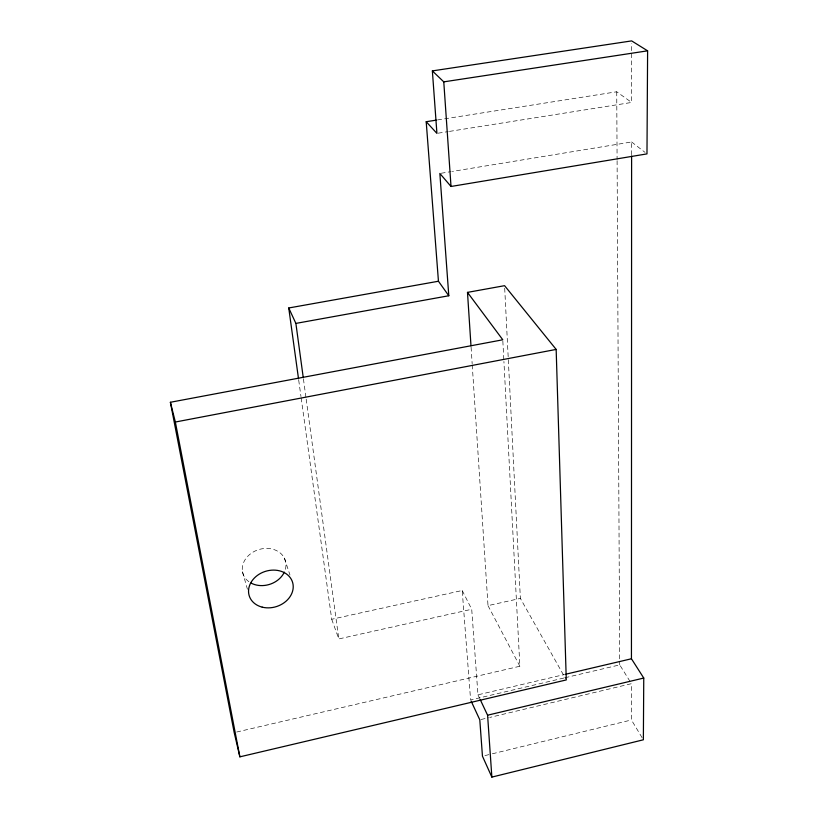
<?xml version="1.0" encoding="UTF-8"?>
<svg xmlns="http://www.w3.org/2000/svg" width="818" height="818" viewBox="0 0 818 818"><rect width="100%" height="100%" fill="white"/><g stroke="black" fill="none" stroke-linecap="round" stroke-linejoin="round"><path stroke-width="0.61" stroke-dasharray="4.09 3.07" d="M642.11 737.703L631.435 719.963L631.445 683.684L489.737 717.447M631.608 154.725L631.619 141.964L452.395 171.412M449.491 131.391L631.629 102.444L631.649 43.415M484.941 755.587L491.148 754.084M492.385 753.777L631.435 719.963M481.035 719.513L488.499 717.744M563.806 678.04L470.606 699.963L462.201 590.504L331.719 619.267L301.147 397.824M565.044 677.744L619.727 664.881L630.136 681.598M462.201 590.504L471.72 609.267L477.968 694.819L564.614 674.482M236.688 732.028L519.87 666.241L503.919 361.464M331.719 619.267L338.805 638.94L471.72 609.267M472.242 364.961L488.009 605.627L520.371 598.408L565.667 678.828M441.117 173.263L451.137 171.616M438.182 133.181L448.233 131.586M437.548 119.939L616.731 91.78L631.629 102.444M631.619 141.964L645.054 152.393M488.009 605.627L519.87 666.241M477.968 694.819L479.573 698.224M284.337 558.05L289.961 574.972M242.476 571.741L247.425 589.226M298.703 380.104L300.973 396.556M303.437 378.939L306.004 397.875M306.177 399.133L338.805 638.94M471.076 347.139L472.16 363.693M502.845 341.055L503.847 360.186M504.706 288.233L520.371 598.408M616.731 91.78L617.089 159.428M617.099 160.706L619.727 664.881M248.876 581.71A22.188 18.221 -17.3 0 1 246.361 557.896A22.188 18.221 -17.3 0 1 274.122 549.614A22.188 18.221 -17.3 0 1 284.817 570.984"/><path stroke-width="1.23" d="M471.117 701.067L479.798 719.809L482.456 756.19L491.863 777.1L643.367 739.789L643.756 678.05L631.445 658.776L631.608 155.993M436.291 120.134L426.198 121.718L436.924 133.385L432.364 70.9L631.649 40.9L647.611 50.828L646.977 153.886L451.015 186.473L439.859 173.467L448.796 295.758L295.881 323.407L288.744 307.977L438.448 281.239L448.796 295.758M480.105 699.349L487.589 715.198L643.756 678.05M467.487 292.384L502.784 339.787L170.389 402.272L234.204 732.601L239.878 756.844L566.281 679.932L556.158 349.419L504.583 285.676L467.487 292.384L470.984 345.861M565.851 674.185L631.445 658.776M170.389 402.272L175.359 422.027L556.158 349.419M432.364 70.9L443.775 81.861L647.611 50.828M175.359 422.027L239.878 756.844M288.744 307.977L298.529 378.836M295.881 323.407L303.263 377.681M426.198 121.718L438.448 281.239M443.775 81.861L451.015 186.473M487.589 715.198L491.863 777.1M284.316 572.15A22.188 18.221 -17.3 0 1 251.044 583.07M262.22 607.15A22.71 18.456 -17.7 0 0 293.048 584.379A22.71 18.456 -17.7 0 0 257.353 575.432A22.71 18.456 -17.7 0 0 262.22 607.15"/></g></svg>
